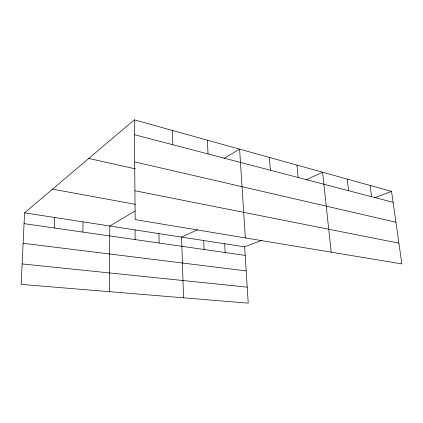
<?xml version="1.0" encoding="UTF-8"?>
<svg xmlns="http://www.w3.org/2000/svg" width="423" height="423" viewBox="0 0 423 423"><rect width="100%" height="100%" fill="white"/><g stroke="black" fill="none" stroke-linecap="round" stroke-linejoin="round"><path stroke-width="0.63" d="M109.499 291.685L109.779 226.009L134.99 211.082M82.86 232.084L83.045 221.879M54.356 227.986L54.694 217.501M134.308 119.852L135.18 219.616L401.85 263.915L391.539 191.408L134.308 119.852L24.587 212.848L21.15 284.388L248.238 303.148L244.637 246.847L261.52 240.476M223.941 158.419L239.603 149.145L245.34 237.916M197.615 229.726L181.578 237.107L183.54 297.803M306.025 179.86L322.606 172.23L331.193 252.177M374.646 197.784L391.539 191.408M22.133 263.931L247.212 287.138M23.128 243.278L246.175 270.905M24.069 223.64L245.181 255.397M24.587 212.848L244.637 246.847M52.542 189.155L135.365 204.346M134.926 190.752L398.9 243.167M88.767 158.456L135.439 168.877M134.673 161.887L395.923 222.234M134.435 134.694L393.094 202.337M370.12 185.448L371.6 196.716M347.198 179.072L348.589 190.699M296.962 165.097L298.13 177.501M269.372 157.425L270.397 170.247M224.692 243.764L225.168 252.52M207.392 140.182L208.047 153.94M203.706 240.523L204.092 249.496M172.415 130.453L172.833 144.735M158.932 233.607L159.127 243.035M135.037 229.911L135.117 239.587"/></g></svg>
